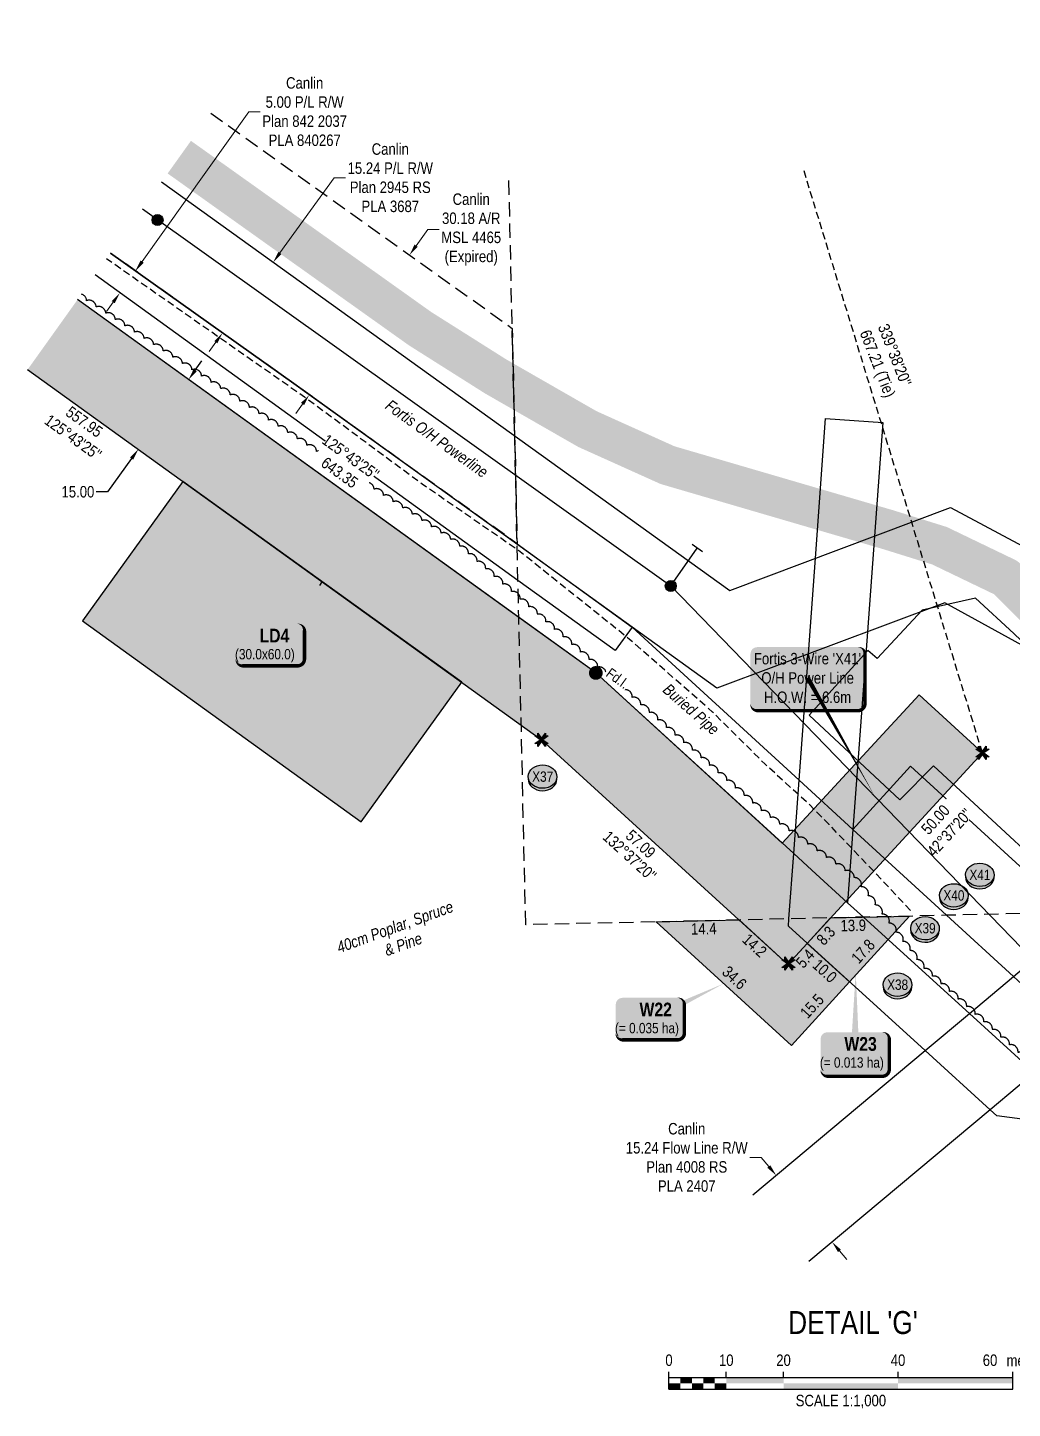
# Model space of a CAD drawing. Extents: x 616011 to 624727, y 5824635 to 5831187.
# Drawn here: x 622381 to 623241, y 5826162 to 5827367 of the extents above; entities that cross this region are included whole.
import ezdxf
from ezdxf.enums import TextEntityAlignment as Align

# ---------------------------------------------------------------- set-up
doc = ezdxf.new("R2010")
doc.units = 0
doc.header["$LTSCALE"] = 5
doc.header["$PDSIZE"] = 0.5
for name, pattern in [('0', [1, 1, 0]), ('foc-ACCESSROAD', [3.75, 2.5, -1.25]), ('foc-TIELINE', [1.875, 1.25, -0.625]), ('POWERLINE5', [7.799999999999997, 2.399999999999999, -0.6, 0.6, -0.6, 0.6, -0.6, 2.399999999999999]), ('UG_PIPE', [1.875, 1.25, -0.625])]:
    doc.linetypes.add(name, pattern=pattern)
doc.layers.get('Defpoints').update_dxf_attribs({"color": 9})
for name, color, linetype in [('AS-FENCE', 48, 'foc-FENCE'), ('AS-PIPE-UG', 44, 'UG_PIPE'), ('AS-POWER', 104, 'foc-POWER'), ('AS-POWER-EXISTING', 72, 'POWERLINE5'), ('AS-POWER-T', 104, 'Continuous'), ('AS-ROADS', 254, 'Continuous'), ('AS-SYMBOL', 7, 'Continuous'), ('C-RW', 13, 'Continuous'), ('C-WS', 13, 'foc-ACCESSROAD'), ('DETAIL-T', 7, 'Continuous'), ('L-BD', 7, 'Continuous'), ('L-MON', 1, 'Continuous'), ('L-TIE', 7, 'foc-TIELINE'), ('P-CROSSINGS', 250, 'Continuous'), ('P-PROPOSED', 10, 'Continuous'), ('P-PROPOSED-H', 21, 'Continuous'), ('P-TEMP-BLOCKS', 250, 'Continuous'), ('P-TEMP-H', 41, 'Continuous'), ('P-TEMP_WORKSPACE', 46, 'Continuous'), ('P-TXT', 4, 'Continuous'), ('P-WORKAREA', 113, 'Continuous'), ('P-WORKAREA-H', 111, 'Continuous'), ('T-BUSH', 110, '0'), ('T-BUSH-T', 110, 'Continuous')]:
    doc.layers.add(name, color=color, linetype=linetype)
doc.layers.add('C-RW-T', color=13, linetype='Continuous', lineweight=9)
doc.layers.add('C-WS-T', color=13, linetype='Continuous', lineweight=9)
doc.styles.add('100L', font='ARIALN.TTF', dxfattribs={"height": 11})
doc.styles.add('80', font='ARIALN.TTF', dxfattribs={"height": 10})
doc.styles.add('80CG', font='ARIALN.TTF', dxfattribs={"height": 10})
doc.styles.add('80L', font='ARIALN.TTF', dxfattribs={"height": 10})
doc.styles.add('80LS', font='ARIALNI.TTF', dxfattribs={"height": 10})
doc.styles.add('BOLD', font='ARIALNB.TTF')
doc.styles.add('Crossing', font='ARIALN.TTF', dxfattribs={"height": 10})
doc.styles.add('foc-LtypeFont', font='ARIALN.TTF', dxfattribs={"height": 7.349999999999999})
doc.linetypes.add('foc-FENCE', pattern='A,10,-1,["X",foc-LtypeFont,S=0.2,R=0,X=-0.625,Y=-0.75],-1.239999999999999', length=12.24)
doc.linetypes.add('foc-POWER', pattern='A,6,-1,["P",foc-LtypeFont,S=0.2,R=0,X=-0.625,Y=-0.75],-1.239999999999999,4', length=12.24)
doc.dimstyles.new('Compass 5 000', dxfattribs={"dimscale": 5, "dimtxt": 9, "dimasz": 2, "dimexe": 0.2, "dimexo": 0.0625, "dimgap": 0.5, "dimtad": 0, "dimtih": 1, "dimtoh": 1, "dimzin": 0, "dimdsep": 46, "dimtxsty": '80CG', "dimcen": 0.1, "dimse1": 1, "dimse2": 1, "dimclrd": 256, "dimclrt": 256, "dimaunit": 1, "dimadec": 4, "dimazin": 0, "dimtfac": 0.06, "dimtofl": 0, "dimtmove": 0, "dimatfit": 1, "dimfxl": 0.2, "dimtolj": 1, "dimtzin": 0, "dimlwd": -1, "dimarcsym": 0})

# ---------------------------------------------------------------- blocks, each defined once
blk = doc.blocks.new('*U82')
at = {"color": 0}
for p, q in [((-150.0000000000342, 0), (-150.0000000000342, 15.00000000000273)), ((-100.0000000000232, 10.00000000000182), (-100.0000000000232, 15.00000000000273)), ((-50.00000000001134, 10.00000000000182), (-50.00000000001134, 15.00000000000273)), ((50.00000000001134, 10.00000000000182), (50.00000000001134, 15.00000000000273)), ((150.2392182250246, -2.274e-13), (150.2392182250246, 15.0000000000025)), ((-150.0000000000342, 10.00000000000182), (150.2392182250246, 10.00000000000159)), ((-150.0000000000342, 0), (150.2392182250246, -2.274e-13))]:
    blk.add_line(p, q, dxfattribs=at)
for points in [[(-150.0000000000342, 5.000000000000909), (-140.0000000000233, 5.000000000000909), (-150.0000000000342, 0), (-140.0000000000233, 0)], [(-140.0000000000342, 10.00000000000091), (-130.0000000000232, 10.00000000000091), (-140.0000000000342, 5), (-130.0000000000232, 5)], [(-130.0000000000342, 5.000000000000909), (-120.0000000000233, 5.000000000000909), (-130.0000000000342, 0), (-120.0000000000233, 0)], [(-120.0000000000342, 10.00000000000091), (-110.0000000000233, 10.00000000000091), (-120.0000000000342, 5), (-110.0000000000233, 5)], [(-110.0000000000342, 5.000000000000909), (-100.0000000000232, 5.000000000000909), (-110.0000000000342, 0), (-100.0000000000232, 0)], [(-100.0000000000232, 10.00000000000182), (-50.00000000001134, 10.00000000000182), (-100.0000000000232, 5.000000000000909), (-50.00000000001134, 5.000000000000909)], [(-50.00000000001134, 5.000000000000909), (50.00000000001134, 5.000000000000909), (-50.00000000001134, 0), (50.00000000001134, 0)], [(50.00000000001134, 10.00000000000182), (150.2392182250246, 10.00000000000159), (50.00000000001134, 5.000000000000909), (150.2392182250246, 5.000000000000682)]]:
    blk.add_solid(points, dxfattribs=at)
at = {"color": 0, "style": '80'}
blk.add_text('metres', height=10.00000000000227, dxfattribs=at).set_placement((162.2392182250246, 20.0000000000025), align=Align.CENTER)
for s, insert, char_height, attachment_point in [('0', (-150.0000000000342, 30.21145975443656), 10, 2), ('10', (-100.0000000000232, 30.21145975443656), 10, 2), ('20', (-50.00000000001134, 30.21145975443656), 10, 2), ('40', (50.00000000001134, 30.21145975443656), 10, 2), ('60', (136.6959500629242, 30.21828103683765), 10, 3), ('SCALE 1:1,000', (0.1196091124951968, -5.000000000000114), 10.00000000000227, 2)]:
    blk.add_mtext(s, dxfattribs=dict(at, insert=insert, char_height=char_height, attachment_point=attachment_point))
blk = doc.blocks.new('*U94')
h = blk.add_hatch(color=191)
edge = h.paths.add_edge_path()
edge.add_line((-23.99999999999999, -18.16016063373536), (23.99999999999998, -18.16016063373536))
edge.add_arc((23.99999999999998, -12.16016063373536), 6, 270, 360)
edge.add_line((29.99999999999998, -12.16016063373536), (29.99999999999998, 12.5))
edge.add_arc((23.99999999999998, 12.5), 6, 0, 90)
edge.add_line((23.99999999999998, 18.5), (-23.99999999999998, 18.5))
edge.add_arc((-23.99999999999998, 12.5), 6, 90, 180)
edge.add_line((-29.99999999999998, 12.5), (-29.99999999999999, -12.16016063373536))
edge.add_arc((-23.99999999999999, -12.16016063373536), 6, 180, 270)
at = {"color": 250, "flags": 128}
blk.add_lwpolyline([(-23.99999999999999, -18.16016063373536, 3, 3, 0), (23.99999999999998, -18.16016063373536, 3, 3, 0.414213562373095), (29.99999999999998, -12.16016063373536, 3, 3, 0), (29.99999999999998, 12.5, 3, 0, 0.414213562373095), (23.99999999999998, 18.5, 0, 0, 0), (-23.99999999999998, 18.5, 0, 0, 0.414213562373095), (-29.99999999999998, 12.5, 0, 0, 0), (-29.99999999999999, -12.16016063373536, 0, 3, 0.414213562373095)], format="xyseb", close=True, dxfattribs=at)
at = {"flags": 128}
blk.add_lwpolyline([(15.55431502834055, 5.256087882419513, 0, 7.499999999999999, 0), (-3.398394867633905e-15, -3.944304526105059e-31, 0, 0, 0)], format="xyseb", dxfattribs=at)
at = {"color": 250}
for tag, p, height, style in [('TEMP_AREA_W1_001', (-9.212824010914055, 2.244292974654144), 12, 'BOLD'), ('ENTER_TEXT_001', (-30.65893587994544, -12.47010782646594), 9, '80')]:
    blk.add_attdef(tag, p, '', height=height, dxfattribs=dict(at, style=style))
blk = doc.blocks.new('*U95')
h = blk.add_hatch(color=111)
edge = h.paths.add_edge_path()
edge.add_line((-23.99999999999998, -20), (23.99999999999998, -20))
edge.add_arc((23.99999999999998, -14), 6, 270, 360)
edge.add_line((29.99999999999998, -14), (29.99999999999998, 12.5))
edge.add_arc((23.99999999999998, 12.5), 6, 0, 90)
edge.add_line((23.99999999999998, 18.5), (-23.99999999999998, 18.5))
edge.add_arc((-23.99999999999998, 12.5), 6, 90, 180)
edge.add_line((-29.99999999999998, 12.5), (-29.99999999999998, -14))
edge.add_arc((-23.99999999999998, -14), 6, 180, 270)
at = {"flags": 128}
blk.add_lwpolyline([(0.7038578376008289, 71.20154791523301, 0, 7.499999999999999, 0), (-3.398394867633905e-15, 0, 0, 0, 0)], format="xyseb", dxfattribs=at)
at = {"color": 250, "flags": 128}
blk.add_lwpolyline([(-23.99999999999998, -20, 3, 3, 0), (23.99999999999998, -20, 3, 3, 0.414213562373095), (29.99999999999998, -14, 3, 3, 0), (29.99999999999998, 12.5, 3, 0, 0.414213562373095), (23.99999999999998, 18.5, 0, 0, 0), (-23.99999999999998, 18.5, 0, 0, 0.414213562373095), (-29.99999999999998, 12.5, 0, 0, 0), (-29.99999999999998, -14, 0, 3, 0.414213562373095)], format="xyseb", close=True, dxfattribs=at)
at = {"color": 250}
for tag, p, height, style in [('TEMP_AREA_W1_001', (-9.212824010914055, 2.244292974654144), 12, 'BOLD'), ('ENTER_TEXT_001', (-30.65893587994544, -12.47010782646594), 9, '80')]:
    blk.add_attdef(tag, p, '', height=height, dxfattribs=dict(at, style=style))
blk = doc.blocks.new('*U96')
h = blk.add_hatch(color=191)
edge = h.paths.add_edge_path()
edge.add_line((-23.99999999999999, -18.23648824128487), (23.99999999999998, -18.23648824128487))
edge.add_arc((23.99999999999998, -12.23648824128487), 6, 270, 360)
edge.add_line((29.99999999999998, -12.23648824128487), (29.99999999999998, 12.5))
edge.add_arc((23.99999999999998, 12.5), 6, 0, 90)
edge.add_line((23.99999999999998, 18.5), (-23.99999999999998, 18.5))
edge.add_arc((-23.99999999999998, 12.5), 6, 90, 180)
edge.add_line((-29.99999999999998, 12.5), (-29.99999999999999, -12.23648824128487))
edge.add_arc((-23.99999999999999, -12.23648824128487), 6, 180, 270)
at = {"flags": 128}
blk.add_lwpolyline([(64.33050019226988, 30.87574561129671, 0, 7.5, 0), (-3.398394867633905e-15, 0, 0, 0, 0)], format="xyseb", dxfattribs=at)
at = {"color": 250, "flags": 128}
blk.add_lwpolyline([(-23.99999999999999, -18.23648824128487, 3, 3, 0), (23.99999999999998, -18.23648824128487, 3, 3, 0.414213562373095), (29.99999999999998, -12.23648824128487, 3, 3, 0), (29.99999999999998, 12.5, 3, 0, 0.414213562373095), (23.99999999999998, 18.5, 0, 0, 0), (-23.99999999999998, 18.5, 0, 0, 0.414213562373095), (-29.99999999999998, 12.5, 0, 0, 0), (-29.99999999999999, -12.23648824128487, 0, 3, 0.414213562373095)], format="xyseb", close=True, dxfattribs=at)
at = {"color": 250}
for tag, p, height, style in [('TEMP_AREA_W1_001', (-9.212824010914055, 2.244292974654144), 12, 'BOLD'), ('ENTER_TEXT_001', (-30.65893587994544, -12.47010782646594), 9, '80')]:
    blk.add_attdef(tag, p, '', height=height, dxfattribs=dict(at, style=style))
blk = doc.blocks.new('*D222')
at = {"layer": 'C-RW-T', "transparency": 16777216}
for p, q in [((623021.6148938555, 5826381.222342419), (623011.6148938551, 5826381.222342419)), ((623028.2844674112, 5826373.263197918), (623021.6148938555, 5826381.222342419)), ((623089.9227534565, 5826299.707067041), (623096.3455751026, 5826292.042384261))]:
    blk.add_line(p, q, dxfattribs=at)
for points in [[(623029.5619145413, 5826374.333668193), (623027.0070202812, 5826372.192727644), (623034.7072890569, 5826365.598515139)], [(623091.2002005866, 5826300.777537315), (623088.6453063264, 5826298.636596765), (623083.4999318109, 5826307.371749819)]]:
    blk.add_solid(points, dxfattribs=at)
at = {"layer": 'Defpoints', "color": 0, "transparency": 16777216}
for p in [(623083.4999318109, 5826307.371749819), (622938.31996552, 5826284.828233337), (622987.112608274, 5826226.601468017)]:
    blk.add_point(p, dxfattribs=at)
at = {"layer": 'C-RW-T', "transparency": 16777216, "insert": (622956.6148938555, 5826381.222342419), "char_height": 10, "attachment_point": 5, "style": '80CG'}
blk.add_mtext('\\A1;Canlin\\P15.24 Flow Line R/W\\PPlan 4008 RS\\PPLA 2407', dxfattribs=at)
blk = doc.blocks.new('*D224')
at = {"layer": 'C-RW-T', "transparency": 16777216}
for p, q in [((622601.5911327242, 5827170.6441424), (622648.7899948284, 5827236.29301896)), ((622648.7899948284, 5827236.29301896), (622658.7899948289, 5827236.29301896)), ((622545.6049950453, 5827092.773048106), (622539.7675147727, 5827084.653699359))]:
    blk.add_line(p, q, dxfattribs=at)
for points in [[(622600.2379079335, 5827171.617055779), (622602.9443575153, 5827169.671229022), (622595.7536524516, 5827162.524793655)], [(622544.2517702547, 5827093.745961484), (622546.9582198365, 5827091.800134727), (622551.4424753184, 5827100.892396852)]]:
    blk.add_solid(points, dxfattribs=at)
at = {"layer": 'Defpoints', "color": 0, "transparency": 16777216}
for p in [(622593.3091199971, 5827164.282312689), (622595.7536524516, 5827162.524793655), (622548.997942864, 5827102.649915887)]:
    blk.add_point(p, dxfattribs=at)
at = {"layer": 'C-RW-T', "transparency": 16777216, "insert": (622697.875942986, 5827236.29301896), "char_height": 10, "attachment_point": 5, "style": '80CG'}
blk.add_mtext('\\A1;Canlin\\P15.24 P/L R/W^JPlan 2945 RS\\PPLA 3687', dxfattribs=at)
blk = doc.blocks.new('*D249')
at = {"layer": 'C-RW-T', "transparency": 16777216}
for p, q in [((622481.2741358094, 5827163.137789442), (622574.4210404824, 5827293.980194191)), ((622574.4210404824, 5827293.980194191), (622584.4210404824, 5827293.980194191)), ((622456.0477424627, 5827127.702559681), (622450.2482289602, 5827119.556048579))]:
    blk.add_line(p, q, dxfattribs=at)
for points in [[(622479.9163839594, 5827164.104375025), (622482.6318876594, 5827162.171203858), (622475.4746223069, 5827154.99127834)], [(622454.6899906127, 5827128.669145264), (622457.4054943128, 5827126.735974097), (622461.8472559652, 5827135.849070783)]]:
    blk.add_solid(points, dxfattribs=at)
at = {"layer": 'Defpoints', "color": 0, "transparency": 16777216}
for p in [(622475.4746223069, 5827154.99127834), (622484.1744122924, 5827148.797884768), (622470.5470459512, 5827129.655677211)]:
    blk.add_point(p, dxfattribs=at)
at = {"layer": 'C-RW-T', "transparency": 16777216, "insert": (622623.1556925969, 5827293.980194191), "char_height": 10, "attachment_point": 5, "style": '80CG'}
blk.add_mtext('\\A1;Canlin\\P5.00 P/L R/W\\PPlan 842 2037\\PPLA 840267', dxfattribs=at)
blk = doc.blocks.new('*D278')
at = {"layer": 'C-WS-T', "transparency": 16777216}
for p, q in [((622720.4580324823, 5827177.013061811), (622730.575838583, 5827191.125162775)), ((622730.575838583, 5827191.125162775), (622740.5758385835, 5827191.125162776)), ((622621.3591242773, 5827038.792010322), (622615.532362184, 5827030.664966363))]:
    blk.add_line(p, q, dxfattribs=at)
for points in [[(622719.1035251562, 5827177.984188827), (622721.8125398089, 5827176.041934796), (622714.6312703895, 5827168.886017852)], [(622620.0046169511, 5827039.763137338), (622622.7136316039, 5827037.820883308), (622627.18588637, 5827046.919054282)]]:
    blk.add_solid(points, dxfattribs=at)
at = {"layer": 'Defpoints', "color": 0, "transparency": 16777216}
for p in [(622706.5160455201, 5827174.704306136), (622619.070661501, 5827052.737342565), (622627.18588637, 5827046.919054282)]:
    blk.add_point(p, dxfattribs=at)
at = {"layer": 'C-WS-T', "transparency": 16777216, "insert": (622768.5226325807, 5827191.125162775), "char_height": 10, "attachment_point": 5, "style": '80CG'}
blk.add_mtext('\\A1;Canlin\\P30.18 A/R\\PMSL 4465\\P(Expired)', dxfattribs=at)
blk = doc.blocks.new('*D140')
at = {"layer": 'Defpoints', "color": 0, "transparency": 16777216}
for p in [(622456.1492618229, 5827107.425897283), (622412.3133165371, 5827046.57024922), (622477.9370309068, 5826999.299738689)]:
    blk.add_point(p, dxfattribs=at)
at = {"layer": 'P-TXT', "transparency": 16777216}
for p, q in [((622527.6177688972, 5827068.269473161), (622533.4625616022, 5827076.383559569)), ((622472.0922382018, 5826991.185652281), (622451.1923946356, 5826962.171255162)), ((622451.1923946356, 5826962.171255162), (622441.1923946356, 5826962.171255162))]:
    blk.add_line(p, q, dxfattribs=at)
for points in [[(622526.2654211628, 5827069.243605278), (622528.9701166321, 5827067.295341043), (622521.7729761926, 5827060.155386752)], [(622470.7398904674, 5826992.159784399), (622473.4445859366, 5826990.211520164), (622477.9370309068, 5826999.299738689)]]:
    blk.add_solid(points, dxfattribs=at)
at = {"layer": 'P-TXT', "transparency": 16777216, "insert": (622425.254468305, 5826962.171255162), "char_height": 10, "attachment_point": 5, "style": '80CG'}
blk.add_mtext('\\A1;15.00', dxfattribs=at)
blk = doc.blocks.new('*U34')
h = blk.add_hatch(color=255)
edge = h.paths.add_edge_path()
edge.add_line((-43.99999999999999, -28.5), (43.99999999999999, -28.5))
edge.add_arc((43.99999999999999, -22.5), 6, 270, 360)
edge.add_line((49.99999999999999, -22.5), (49.99999999999999, 21))
edge.add_arc((43.99999999999999, 21), 6, 0, 90)
edge.add_line((43.99999999999999, 27), (-43.99999999999999, 27))
edge.add_arc((-43.99999999999999, 21), 6, 90, 180)
edge.add_line((-49.99999999999999, 21), (-49.99999999999999, -22.5))
edge.add_arc((-43.99999999999999, -22.5), 6, 180, 270)
at = {"color": 104, "flags": 128}
blk.add_lwpolyline([(-43.99999999999999, -28.5, 3, 3, 0), (43.99999999999999, -28.5, 3, 3, 0.414213562373095), (49.99999999999999, -22.5, 3, 3, 0), (49.99999999999999, 21, 3, 0, 0.414213562373095), (43.99999999999999, 27, 0, 0, 0), (-43.99999999999999, 27, 0, 0, 0.414213562373095), (-49.99999999999999, 21, 0, 0, 0), (-49.99999999999999, -22.5, 0, 3, 0.414213562373095)], format="xyseb", close=True, dxfattribs=at)
at = {"color": 104, "style": '80'}
blk.add_attdef('ENTER_TEXT_001', (-26.84515688949523, -4.918144611186903), '', height=10, dxfattribs=at)
blk = doc.blocks.new('*U62')
at = {"color": 72}
blk.add_line((0.9010972313826113, -0.6308912581377178), (-0.9010972313826113, 0.6308912581377178), dxfattribs=at)
at = {"layer": 'AS-SYMBOL', "color": 72, "flags": 128}
blk.add_lwpolyline([(-4.609000008790288, -6.582999992142483), (0, 0)], dxfattribs=at)
blk = doc.blocks.new('xing2')
h = blk.add_hatch(color=50)
h.dxf.hatch_style = 1
edge = h.paths.add_edge_path()
edge.add_ellipse((0, 0), major_axis=(-12.5, 0), ratio=0.8162973455633619, start_angle=0, end_angle=360)
h = blk.add_hatch(color=250)
h.dxf.hatch_style = 1
edge = h.paths.add_edge_path()
edge.add_ellipse((0, -2.047489049626165), major_axis=(-12.5, 0), ratio=0.8162973455633619, start_angle=0, end_angle=180)
edge.add_line((12.5, -2.047489049626165), (12.5, 0))
edge.add_ellipse((0, 0), major_axis=(-12.5, 0), ratio=0.8162973455633619, start_angle=0, end_angle=180, ccw=False)
edge.add_line((-12.5, 0), (-12.5, -2.047489049626165))
at = {"color": 250}
blk.add_ellipse((0, 0), major_axis=(-12.5, 0), ratio=0.8162973455633619, dxfattribs=at)
blk.add_ellipse((0, -2.047489049626165), major_axis=(-12.5, 0), ratio=0.8162973455633619, start_param=0, end_param=3.141592653589793, dxfattribs=at)
at = {"color": 250, "style": 'Crossing'}
blk.add_attdef('CROSSING', text='', height=9, dxfattribs=at).set_placement((0.08916442567715421, 0.0199513138486509), align=Align.MIDDLE_CENTER)
at = {"color": 250, "style": 'Crossing', "flags": 1}
for tag, p in [('OWNER', (0.08916442567715421, -12.49201765665748)), ('DESCRIPTION', (0.08916442567715421, -25.770021277247)), ('LOCATION', (0.08916442567715421, -39.30337514164421)), ('DWG_REF', (0.08916442567715421, -52.83672900604233))]:
    blk.add_attdef(tag, text='', height=9, dxfattribs=at).set_placement(p, align=Align.MIDDLE_CENTER)
blk = doc.blocks.new('TEMP')
h = blk.add_hatch(color=255)
h.dxf.hatch_style = 1
h.paths.add_polyline_path([(-5.274161e-10, 0.2514284397220763), (-0.6656854269836912, 1.152061669657268), (-0.6656854269836914, 0.6656854303339061), (-1.152061663105632, 0.6656854303339061), (-0.2514284404497629, 5.273253e-10), (-1.152061661774314, -0.665685419564579), (-0.6656854224511335, -0.6656854195645793), (-0.6656854224511335, -1.152061655686338), (-5.273251e-10, -0.2514284436956587), (0.6656854183820542, -1.152061663420681), (0.6656854183820542, -0.6656854208922597), (1.152061656810019, -0.6656854053035205), (0.2514284429676993, 5.273253e-10), (1.152061671303363, 0.6656854258011663), (0.6656854287749412, 0.6656854258011663), (0.6656854131859291, 1.15206166422904)])
h.paths.add_polyline_path([(0.5656854229146121, 0.8485281473411305), (0.5656854319800914, 0.5656854258011663), (0.8485281444547581, 0.5656854258011663), (0.0831890339399251, 0), (0.8485281399220186, -0.5656854150320215), (0.5656854183820542, -0.5656854240973189), (0.5656854183820542, -0.8485281365719859), (0, -0.08318903609469999), (-0.5656854224511337, -0.8485281320390644), (-0.5656854224511337, -0.5656854195645792), (-0.8485281349258001, -0.5656854195645794), (-0.0831890328488955, 0), (-0.8485281394583584, 0.5656854303339058), (-0.5656854269836913, 0.5656854303339061), (-0.5656854269836913, 0.8485281428085727), (0, 0.0831890306941206)], flags=16)
h = blk.add_hatch(color=1)
h.dxf.hatch_style = 1
h.paths.add_polyline_path([(0, 0.0831890306941205), (-0.5656854269836911, 0.8485281428085727), (-0.5656854269836912, 0.5656854303339061), (-0.8485281394583578, 0.5656854303339061), (-0.0831890328488953, -1e-16), (-0.8485281349258001, -0.5656854195645793), (-0.5656854224511337, -0.5656854195645793), (-0.5656854224511337, -0.848528132039064), (0, -0.08318903609469999), (0.5656854183820542, -0.8485281365719856), (0.5656854183820542, -0.5656854240973191), (0.8485281399220184, -0.5656854150320213), (0.0831890339399251, -1e-16), (0.8485281444547581, 0.5656854258011663), (0.5656854319800914, 0.5656854258011663), (0.5656854229146121, 0.8485281473411308)])
at = {"color": 1}
for p, q in [((-0.0831890328488953, 0), (0.0831890339399252, 0)), ((0, 0.0831890306941205), (0, -0.08318903609469999))]:
    blk.add_line(p, q, dxfattribs=at)
at = {"color": 255, "flags": 128}
blk.add_lwpolyline([(-0.251428440449763, 5.27325e-10), (-1.152061663105632, 0.6656854303339061), (-0.6656854269836914, 0.6656854303339061), (-0.6656854269836914, 1.152061669657268), (-5.274159999999999e-10, 0.2514284397220763), (0.6656854131859291, 1.15206166422904), (0.6656854287749412, 0.6656854258011663), (1.152061671303363, 0.6656854258011663), (0.2514284429676991, 5.27325e-10), (1.152061656810019, -0.6656854053035204), (0.6656854183820542, -0.6656854208922596), (0.6656854183820542, -1.152061663420681), (-5.27325e-10, -0.2514284436956586), (-0.6656854224511335, -1.152061655686338), (-0.6656854224511335, -0.6656854195645793), (-1.152061661774314, -0.6656854195645793)], close=True, dxfattribs=at)
at = {"color": 1, "flags": 128}
blk.add_lwpolyline([(-0.0831890328488953, 0), (-0.8485281394583578, 0.5656854303339061), (-0.5656854269836913, 0.5656854303339061), (-0.5656854269836913, 0.8485281428085727), (0, 0.0831890306941205), (0.5656854229146121, 0.8485281473411305), (0.5656854319800914, 0.5656854258011663), (0.8485281444547581, 0.5656854258011663), (0.0831890339399252, 0), (0.8485281399220184, -0.5656854150320214), (0.5656854183820542, -0.5656854240973189), (0.5656854183820542, -0.8485281365719856), (0, -0.08318903609469999), (-0.5656854224511335, -0.848528132039064), (-0.5656854224511335, -0.5656854195645792), (-0.8485281349258001, -0.5656854195645792)], close=True, dxfattribs=at)
blk = doc.blocks.new('POWERPOLE')
h = blk.add_hatch(color=255)
edge = h.paths.add_edge_path()
edge.add_arc((0, 0), 0.9600000000000002, 0, 360)
at = {"linetype": 'Continuous'}
for p, q in [((0.678822509938982, -0.678822509938982), (-0.678822509938982, 0.678822509938982)), ((-0.678822509938982, -0.678822509938982), (0.678822509938982, 0.678822509938982))]:
    blk.add_line(p, q, dxfattribs=at)
blk.add_circle((0, 0), 0.9600000000000002, dxfattribs=at)
blk = doc.blocks.new('fdia')
at = {"color": 255, "const_width": 1}
blk.add_lwpolyline([(-0.5, 0, 1), (0.5, 0, 1)], format="xyb", close=True, dxfattribs=at)
blk = doc.blocks.new('Fdiaa')
blk.add_blockref('fdia', (0, 0))
blk = doc.blocks.new('fdib')
at = {"color": 1, "const_width": 1.6}
blk.add_lwpolyline([(-0.3999999999996362, 0, 0.9999999999999998), (0.3999999999996362, 0, 1)], format="xyb", close=True, dxfattribs=at)
at = {"color": 1}
blk.add_circle((0, 0), 0.8, dxfattribs=at)
blk = doc.blocks.new('Fdibb')
blk.add_blockref('fdib', (0, 0))
blk = doc.blocks.new('fdicc')
for name in ['Fdibb', 'Fdiaa']:
    blk.add_blockref(name, (0, 0))
blk = doc.blocks.new('FDI')
blk.add_blockref('fdicc', (0, 0))

msp = doc.modelspace()

# ---------------------------------------------------------------- hatches: boundary and pattern name
at = {"layer": 'AS-ROADS'}
h = msp.add_hatch(color=256, dxfattribs=at)
h.dxf.hatch_style = 1
edge = h.paths.add_edge_path()
edge.add_line((622523.897254138, 5827268.528890363), (622503.5595436842, 5827240.044177409))
edge.add_line((622503.5595436842, 5827240.044177402), (622713.5599553289, 5827090.437820403))
edge.add_arc((622723.7139113584, 5827104.690790634), 17.49999952099065, 234.533554899783, 237.7072375323083)
edge.add_line((622714.3646140922, 5827089.89752784), (622780.4646140926, 5827048.122527836))
edge.add_arc((622789.8139121569, 5827062.915791842), 17.50000097867012, 237.7072374576645, 240.1557458696346)
edge.add_line((622781.1051406619, 5827047.736617514), (622861.1251406622, 5827001.826617515))
edge.add_arc((622869.8339116479, 5827017.00579096), 17.49999995951232, 240.155745877179, 245.7538895782732)
edge.add_line((622862.6474149374, 5827001.049467335), (622932.687414937, 5826969.504467336))
edge.add_arc((622939.8739115902, 5826985.460790945), 17.49999992154025, 245.7538897279699, 253.6931189860085)
edge.add_line((622934.9602270321, 5826968.664788405), (623126.8444850508, 5826912.528888097))
edge.add_line((623126.8444850508, 5826912.528888097), (623170.77327495, 5826898.816899372))
edge.add_line((623170.77327495, 5826898.816899372), (623224.7303707062, 5826872.851389198))
edge.add_line((623224.7303707062, 5826872.851389198), (623275.2699884332, 5826822.330852022))
edge.add_line((623275.2699884332, 5826822.330852022), (623614.011354645, 5826445.30992808))
edge.add_line((623614.011354645, 5826445.309928088), (623640.0464686619, 5826468.701653937))
edge.add_line((623640.0464686619, 5826468.701653929), (623300.9914686622, 5826846.07165393))
edge.add_arc((623287.9739122797, 5826834.375791573), 17.4999991558169, 41.93869086555864, 45.01081780581989)
edge.add_line((623300.3459437749, 5826846.752495785), (623247.3709437756, 5826899.707495784))
edge.add_arc((623234.9989116569, 5826887.33079102), 17.49999999252675, 45.01081765760956, 64.30197128811677)
edge.add_line((623242.5874030949, 5826903.099899981), (623184.7974030955, 5826930.909899978))
edge.add_arc((623177.2089116808, 5826915.140791179), 17.49999983641293, 64.30197112674142, 72.66470175415562)
edge.add_line((623182.4232644414, 5826931.845895767), (623137.123264441, 5826945.985895766))
edge.add_arc((623131.9089093971, 5826929.280782664), 17.50000863618789, 72.66470291562587, 73.69311942199091)
edge.add_line((623136.8225962743, 5826946.076793605), (622945.9531366264, 5827001.915813802))
edge.add_line((622945.9531366264, 5827001.915813809), (622877.8005436913, 5827032.610753046))
edge.add_line((622877.8005436913, 5827032.610753039), (622798.8470694826, 5827077.908853525))
edge.add_line((622798.8470694826, 5827077.908853525), (622733.4730223755, 5827119.225053495))
edge.add_line((622733.4730223755, 5827119.225053502), (622523.897254138, 5827268.528890363))
at = {"layer": 'P-PROPOSED-H'}
h = msp.add_hatch(color=256, dxfattribs=at)
h.dxf.hatch_style = 1
h.paths.add_polyline_path([(622381.347525815, 5827068.875733617), (622829.9064535804, 5826745.766782472), (623044.7969984224, 5826549.680952681), (623214.7149578609, 5826734.323538588), (623159.5487980448, 5826785.09207119), (623039.9336844042, 5826655.600686988), (622877.2639116545, 5826804.085791012), (622424.9286920521, 5827129.914905815)])
at = {"layer": 'P-TEMP-H'}
h = msp.add_hatch(color=256, dxfattribs=at)
h.dxf.hatch_style = 1
h.paths.add_polyline_path([(622429.1788331877, 5826849.55787244), (622672.6014254243, 5826674.214091289), (622760.2733160002, 5826795.925387403), (622516.850723764, 5826971.269168554)])
h = msp.add_hatch(color=256, dxfattribs=at)
h.dxf.hatch_style = 1
h.paths.add_polyline_path([(623002.2499959749, 5826588.504737533), (623044.7969984227, 5826549.680952678), (623061.7481557041, 5826568.101050972), (623098.6019003299, 5826534.460704474), (623048.0228388762, 5826479.04986387), (622929.8659102261, 5826586.867075732)])
at = {"layer": 'P-WORKAREA-H'}
h = msp.add_hatch(color=256, dxfattribs=at)
h.dxf.hatch_style = 1
h.paths.add_polyline_path([(623061.748155705, 5826568.101050972), (623082.1885325216, 5826590.312735039), (623151.0049416808, 5826591.869768386), (623098.6019003318, 5826534.460704474)])

# ---------------------------------------------------------------- linework, layer by layer
at = {"flags": 128}
msp.add_lwpolyline([(622636.2739116538, 5826880.420791013), (622638.5620198816, 5826883.597277975)], dxfattribs=at)
at = {"layer": 'AS-FENCE', "flags": 128}
msp.add_lwpolyline([(623063.5639116538, 5826767.34579101), (623142.5839116534, 5826693.350791005), (623172.0489116537, 5826722.955791013), (623317.2089116538, 5826588.475791013), (623332.3739116534, 5826583.035791004), (623346.4189116533, 5826583.425791012), (623412.0389116539, 5826651.160791004), (623325.618911654, 5826735.285791008), (623318.6089116537, 5826749.185791006), (623314.1689116538, 5826753.635791013), (623303.533911654, 5826778.850791005), (623280.8539116534, 5826801.575791011), (623242.0739116536, 5826838.440791013), (623208.5439116538, 5826869.480791012), (623162.1839116539, 5826858.950791007), (623122.9539116535, 5826816.83079101), (623114.5789116535, 5826823.775791006), (623063.5989116544, 5826767.305791015)], dxfattribs=at)
at = {"layer": 'AS-PIPE-UG', "flags": 128}
msp.add_lwpolyline([(623151.8439116527, 5826596.750791011), (623121.7039116526, 5826629.030791005), (623080.8139116529, 5826671.830791002), (623063.6239116525, 5826689.245791001), (623025.0639116529, 5826724.395791011), (622979.2339116537, 5826769.950791007), (622906.7439116526, 5826833.430791004), (622809.7389116522, 5826911.025791017), (622725.7739116529, 5826968.850791005), (622623.0789116526, 5827044.780791016), (622450.3059667068, 5827165.457961934)], dxfattribs=at)
at = {"layer": 'AS-POWER', "flags": 128}
msp.add_lwpolyline([(622481.5616634266, 5827209.234253836), (622942.7239116526, 5826880.010791009), (623293.8089116525, 5826517.765791016), (623411.5189116525, 5826562.085791009)], dxfattribs=at)
at = {"layer": 'C-RW'}
for points in [[(622498.2586029773, 5827232.61975395), (622994.1570667506, 5826876.089003755), (623186.9348580807, 5826948.59015649), (623388.2952481944, 5826840.786075046), (623432.8803653826, 5826817.298568772), (623497.166372041, 5826783.429787943), (623526.2784494672, 5826748.659039957), (623592.6776523681, 5826669.358841518), (623640.7657284609, 5826611.932669951), (623759.2436987769, 5826470.438358078), (623789.4757412636, 5826434.653263356)], [(622453.8330503401, 5827170.397945964), (622613.594366743, 5827056.663624601), (622808.5672653422, 5826916.875935441), (622908.8748684858, 5826843.978813859), (622894.0116213846, 5826823.693370191), (622809.2992985796, 5826884.896301256), (622440.3312719057, 5827151.487543843)], [(623732.9261021327, 5826383.339108111), (623689.1700617971, 5826435.347003976), (623582.1169396073, 5826563.12517315), (623533.9778620189, 5826620.581717161), (623525.7213518124, 5826630.439095376), (623500.8367497183, 5826660.116478158), (623451.7923199476, 5826718.455444967), (623447.9472612988, 5826723.048892101), (623412.1124770271, 5826741.950131739), (623269.8563530112, 5826816.983979618), (623181.8392049677, 5826865.29571498), (622982.9476558401, 5826790.714574864), (622908.8748684858, 5826843.978813859), (622613.594366743, 5827056.663624601), (622453.8330503401, 5827170.397945964)], [(622453.8330503401, 5827170.397945964), (622613.594366743, 5827056.663624601), (622808.5672653422, 5826916.875935441), (622908.8748684858, 5826843.978813859), (623054.7141854239, 5826710.519803287), (623101.6791399538, 5826667.543375002), (623183.3703383419, 5826592.602464953), (623241.6743444249, 5826539.120205408), (623272.0513328209, 5826511.25882045), (623319.4953806761, 5826505.135050213), (623487.6706062381, 5826483.211539699), (623489.6838331001, 5826483.168457976), (623531.4158220624, 5826477.994156769), (623546.4040458959, 5826476.137034489), (623676.8008162848, 5826332.410018619)], [(623639.9682433946, 5826298.987482373), (623521.8009224262, 5826429.2156734), (623268.6232481024, 5826462.48341812), (623249.3274650264, 5826465.005425034), (623203.2695726685, 5826506.909190251), (623110.8936163194, 5826590.961717391), (623097.013436822, 5826603.591102758), (623065.9016629762, 5826631.897346308), (623050.0266157694, 5826646.387850834), (622877.2639116545, 5826804.085791012), (622810.0303122771, 5826852.51530602), (622424.9292525515, 5827129.915690834)], [(623602.9502641103, 5826265.396705043), (623497.0986316989, 5826382.048174502), (623227.2819283099, 5826417.483816383), (623221.3455619223, 5826422.883105291), (623164.612175856, 5826474.505312955), (623045.393237482, 5826582.982353868), (623045.8679699681, 5826589.491577229), (623050.0266157694, 5826646.387850812), (623054.7141854239, 5826710.519803287), (623062.7700753605, 5826820.73688698), (623068.8698577739, 5826904.185549391), (623077.7874486491, 5827026.206407381), (623127.6359778161, 5827022.557503497), (623120.4021738784, 5826923.565168155), (623114.3021966077, 5826840.119483022), (623101.6859422538, 5826667.539540479), (623097.0135237046, 5826603.587601995), (623110.8936163194, 5826590.96171738), (623203.2695726685, 5826506.909190251), (623249.3253322418, 5826465.005372109), (623268.6210284021, 5826462.486865954), (623521.7987896099, 5826429.215620445), (623639.967531658, 5826298.986836528)], [(623014.357546168, 5826348.562580231), (623164.612175856, 5826474.505312955), (623203.2695726685, 5826506.909190251), (623241.6743444249, 5826539.120205386), (623299.5365543773, 5826587.649103908), (623308.8264417711, 5826595.440075481), (623376.1946532566, 5826651.945660075), (623430.6366965652, 5826697.794794628), (623453.2996476011, 5826716.661003737), (623502.3440028543, 5826658.325037577), (623495.9759444569, 5826653.150589066), (623441.4266614814, 5826607.384718111), (623427.7812595123, 5826595.942069193), (623404.7818936731, 5826576.649776896), (623397.5420785493, 5826570.586077025), (623319.4953806733, 5826505.135050228), (623268.6210284021, 5826462.486865954), (623221.3455619223, 5826422.883105291), (623063.1583929446, 5826290.326024646)], [(623241.6743444249, 5826539.120205386), (623183.3703383419, 5826592.602464968), (623101.6859422538, 5826667.539540479), (623151.9335873688, 5826722.815424068), (623291.4554870443, 5826595.048350779)]]:
    msp.add_lwpolyline(points, dxfattribs=at)
at = {"layer": 'C-WS', "flags": 128}
for points in [[(622541.1881367364, 5827292.746258811), (622804.3213260223, 5827104.872622075), (622806.4320902808, 5827011.661384067), (622808.5672653422, 5826916.875935441), (622613.594366743, 5827056.663624601), (622453.8330503401, 5827170.397945964)], [(623667.0839680847, 5826323.59277655), (623531.4158220624, 5826477.994156769), (623511.1635563152, 5826501.044432672), (623456.6849653248, 5826563.047134532), (623427.7812595123, 5826595.942069193), (623425.8952930241, 5826598.092079209), (623386.711225881, 5826597.20568317), (623308.8264417711, 5826595.440075481), (623291.4554870443, 5826595.048350779), (623183.3703383419, 5826592.602464968), (623110.8936163194, 5826590.96171738), (623045.8679699681, 5826589.491577229), (622816.1001796534, 5826584.29317032), (622810.0303122771, 5826852.51530602), (622809.2992985796, 5826884.896301256), (622808.5672653422, 5826916.875935441), (622806.4320902776, 5827011.661384044), (622804.3213260223, 5827104.872622075), (622802.30263615, 5827194.089299565), (622801.3330322548, 5827236.9783361)]]:
    msp.add_lwpolyline(points, dxfattribs=at)
at = {"layer": 'L-TIE'}
msp.add_line((623214.7149578609, 5826734.323538588), (623058.8064769575, 5827242.808788101), dxfattribs=at)
at = {"layer": 'P-CROSSINGS', "color": 104, "flags": 128}
msp.add_lwpolyline([(623121.0321628926, 5826696.034624353, 0, 3.998488279999991, 0), (623062.1806311731, 5826799.676359273, 1.999244139999996, 1.999244139999996, 0)], format="xyseb", dxfattribs=at)
at = {"layer": 'P-PROPOSED', "flags": 128}
msp.add_lwpolyline([(622381.347525815, 5827068.875733617), (622829.9064535804, 5826745.766782472), (623044.7969984224, 5826549.680952681), (623214.7149578609, 5826734.323538588), (623159.5487980448, 5826785.09207119), (623039.9336844042, 5826655.600686988), (622877.2639116545, 5826804.085791012), (622424.9286920521, 5827129.914905815)], dxfattribs=at)
at = {"layer": 'P-TEMP_WORKSPACE', "flags": 128}
for points in [[(622429.1788331877, 5826849.55787244), (622672.6014254243, 5826674.214091289), (622760.2733160002, 5826795.925387403), (622516.850723764, 5826971.269168554)], [(623002.2499959749, 5826588.504737533), (623044.7969984227, 5826549.680952678), (623061.7481557041, 5826568.101050972), (623098.6019003299, 5826534.460704474), (623048.0228388762, 5826479.04986387), (622929.8659102261, 5826586.867075732), (623002.2499959749, 5826588.504737533)]]:
    msp.add_lwpolyline(points, close=True, dxfattribs=at)
msp.add_lwpolyline([(623002.2499959749, 5826588.504737533), (623044.7969984227, 5826549.680952678), (623061.7481557041, 5826568.101050972)], dxfattribs=at)
at = {"layer": 'P-WORKAREA', "flags": 128}
msp.add_lwpolyline([(623061.748155705, 5826568.101050972), (623082.1885325216, 5826590.312735039), (623151.0049416808, 5826591.869768386), (623098.6019003318, 5826534.460704474)], close=True, dxfattribs=at)
at = {"layer": 'T-BUSH', "flags": 128}
msp.add_lwpolyline([(623401.3054890401, 5826474.797687656, 0.5205670499729939), (623392.4118112148, 5826470.225763036, 0.52056705), (623383.5181333899, 5826465.653838415, 0.52056705), (623375.4757368496, 5826460.359277789, 0.52056705), (623372.4087085328, 5826450.841224559, 0.52056705), (623369.3416802165, 5826441.323171328, 0.52056705), (623364.5915271807, 5826434.445253706, 0.52056705), (623354.6682759448, 5826435.681815439, 0.52056705), (623344.7450247088, 5826436.918377162, 0.52056705), (623334.8217734728, 5826438.154938895, 0.52056705), (623324.8985222369, 5826439.391500618, 0.52056705), (623314.9752710009, 5826440.628062352, 0.52056705), (623305.0520197649, 5826441.864624075, 0.52056705), (623295.1287685288, 5826443.101185807, 0.52056705), (623285.2055172928, 5826444.337747531, 0.52056705), (623275.5901956857, 5826446.252993148, 0.52056705), (623268.1245033715, 5826452.906070502, 0.52056705), (623260.6588110575, 5826459.559147854, 0.52056705), (623253.1931187434, 5826466.212225208, 0.52056705), (623245.7274264292, 5826472.865302562, 0.52056705), (623238.2617341151, 5826479.518379915, 0.52056705), (623230.796041801, 5826486.171457268, 0.52056705), (623223.3303494869, 5826492.824534622, 0.52056705), (623215.8646571727, 5826499.477611975, 0.52056705), (623208.3989648586, 5826506.130689329, 0.52056705), (623200.9332725445, 5826512.783766682, 0.52056705), (623193.4675802303, 5826519.436844036, 0.52056705), (623186.0018879162, 5826526.089921389, 0.52056705), (623178.5361956022, 5826532.742998742, 0.52056705), (623171.0705032881, 5826539.396076096, 0.52056705), (623163.6048109739, 5826546.049153449, 0.52056705), (623157.4657879206, 5826553.932753627, 0.52056705), (623151.3920984847, 5826561.876952552, 0.52056705), (623145.3184090486, 5826569.821151483, 0.52056705), (623139.2447196126, 5826577.765350413, 0.52056705), (623133.1710301767, 5826585.709549347, 0.52056705), (623127.0973407407, 5826593.653748272, 0.52056705), (623121.0236513047, 5826601.597947202, 0.52056705), (623114.9499618687, 5826609.542146131, 0.52056705), (623108.8762724327, 5826617.486345066, 0.52056705), (623102.8025829967, 5826625.430543991, 0.52056705), (623094.8469091227, 5826631.427756307, 0.52056705), (623086.7011284248, 5826637.228295659, 0.52056705), (623078.555347727, 5826643.028835019, 0.52056705), (623070.4095670293, 5826648.829374371, 0.52056705), (623062.2637863315, 5826654.629913728, 0.52056705), (623054.1180056337, 5826660.430453083, 0.52056705), (623045.9722249359, 5826666.23099244, 0.52056705), (623037.8264442382, 5826672.031531801, 0.52056705), (623029.6806635404, 5826677.832071153, 0.52056705), (623021.7278941772, 5826683.876589675, 0.52056705), (623014.2084073718, 5826690.468806156, 0.52056705), (623006.6889205662, 5826697.06102264, 0.52056705), (622999.1694337608, 5826703.653239125, 0.52056705), (622991.6499469554, 5826710.245455611, 0.52056705), (622984.1304601498, 5826716.837672095, 0.52056705), (622976.610973345, 5826723.42988858, 0.52056705), (622969.0914865389, 5826730.022105069, 0.52056705), (622961.5719997335, 5826736.614321554, 0.52056705), (622954.0525129279, 5826743.206538038, 0.52056705), (622946.5330261225, 5826749.798754519, 0.52056705), (622939.0135393171, 5826756.390971004, 0.52056705), (622931.4940525115, 5826762.983187488, 0.52056705), (622923.9745657061, 5826769.575403973, 0.52056705), (622916.4550789006, 5826776.167620458, 0.52056705), (622908.9355920951, 5826782.759836943, 0.52056705), (622901.4161052896, 5826789.352053433, 0.52056705), (622893.8966184842, 5826795.944269917, 0.52056705), (622886.3771316793, 5826802.536486397, 0.52056705), (622878.8576448732, 5826809.128702882, 0.52056705), (622871.3381580678, 5826815.720919367, 0.52056705), (622863.8186712622, 5826822.313135851, 0.52056705), (622856.2991844568, 5826828.905352336, 0.52056705), (622848.7796976513, 5826835.497568822, 0.52056705), (622841.2602108459, 5826842.08978531, 0.52056705), (622833.7407240404, 5826848.682001796, 0.52056705), (622826.2212372349, 5826855.274218275, 0.52056705), (622818.7017504295, 5826861.86643476, 0.52056705), (622811.1822636239, 5826868.458651245, 0.52056705), (622803.6627768185, 5826875.05086773, 0.52056705), (622796.143290013, 5826881.643084215, 0.52056705), (622788.6238032081, 5826888.235300699, 0.52056705), (622781.1043164021, 5826894.827517189, 0.52056705), (622773.5848295966, 5826901.419733673, 0.52056705), (622766.0653427911, 5826908.011950154, 0.52056705), (622758.5458559856, 5826914.604166639, 0.52056705), (622750.6144169534, 5826920.654534109, 0.52056705), (622742.2514434023, 5826926.137295582, 0.52056705), (622733.8884698511, 5826931.620057057, 0.52056705), (622725.5254963, 5826937.102818531, 0.52056705), (622717.1625227488, 5826942.585580005, 0.52056705), (622708.7995491977, 5826948.06834148, 0.52056705), (622700.4365756466, 5826953.551102954, 0.52056705), (622692.0736020955, 5826959.033864433, 0.52056705), (622683.7106285443, 5826964.516625903, 0.52056705), (622675.3476549932, 5826969.999387377, 0.52056705), (622666.984681442, 5826975.482148855, 0.52056705), (622658.621707891, 5826980.964910325, 0.52056705), (622650.2587343398, 5826986.447671799, 0.52056705), (622641.8957607887, 5826991.930433278, 0.52056705), (622633.5327872375, 5826997.413194748, 0.52056705), (622625.1698136864, 5827002.895956222, 0.52056705), (622616.8068401353, 5827008.378717701, 0.52056705), (622608.4438665842, 5827013.861479171, 0.52056705), (622600.0808930331, 5827019.344240644, 0.52056705), (622591.7179194819, 5827024.827002123, 0.52056705), (622583.3549459308, 5827030.309763593, 0.52056705), (622574.9919723796, 5827035.792525067, 0.52056705), (622566.6289988285, 5827041.275286546, 0.52056705), (622558.2660252774, 5827046.758048016, 0.52056705), (622549.9030517263, 5827052.24080949, 0.52056705), (622541.5400781751, 5827057.723570969, 0.52056705), (622533.177104624, 5827063.206332438, 0.52056705), (622524.8141310728, 5827068.689093912, 0.52056705), (622516.4511575218, 5827074.171855391, 0.52056705), (622508.0881839707, 5827079.654616861, 0.52056705), (622499.7252104195, 5827085.137378335, 0.52056705), (622491.3622368684, 5827090.620139809, 0.52056705), (622482.9992633178, 5827096.102901284, 0.52056705), (622474.6362897661, 5827101.585662758, 0.52056705), (622466.2733162156, 5827107.068424231, 0.52056705), (622457.9103426639, 5827112.551185706, 0.52056705), (622449.5473691127, 5827118.033947185, 0.52056705), (622441.1843955616, 5827123.516708654, 0.52056705), (622432.8214220104, 5827128.999470129, 0.328933073873519), (622428.343153618, 5827134.697152949, 0.328933073873519)], format="xyb", dxfattribs=at)

# ---------------------------------------------------------------- block references
at = {"layer": 'AS-POWER-EXISTING', "xscale": 4.998110349999989, "yscale": 4.998110349999989, "zscale": 4.998110349999989}
for p in [(622494.7289116525, 5827199.380791007), (622494.7289116539, 5827199.380791007), (622942.7239116526, 5826880.010791009), (622942.723911654, 5826880.010791009)]:
    msp.add_blockref('POWERPOLE', p, dxfattribs=at)
at = {"layer": 'AS-POWER-T'}
ref = msp.add_blockref('*U34', (623062.1806311731, 5826799.676359273), dxfattribs=dict(at, xscale=0.99962207, yscale=0.99962207, zscale=0.99962207))
ref.add_attrib('ENTER_TEXT_001', "Fortis 3-Wire 'X41'", (623015.2440792028, 5826811.580680763), dxfattribs={"layer": '0', "color": 104, "height": 9.9962207, "style": '80'})
ref.add_attrib('ENTER_TEXT_002', 'O/H Power Line', (623021.7252577671, 5826794.743026614), dxfattribs={"layer": '0', "color": 104, "height": 9.9962207, "style": '80'})
ref.add_attrib('ENTER_TEXT_003', 'H.O.W. = 6.6m', (623024.0811201491, 5826777.905372466), dxfattribs={"layer": '0', "color": 104, "height": 9.9962207, "style": '80'})
at = {"layer": 'AS-SYMBOL', "xscale": 4.998110349999989, "yscale": 4.998110349999989, "zscale": 4.998110349999989}
msp.add_blockref('*U62', (622965.7689116525, 5826912.925791016), dxfattribs=at)
at = {"layer": 'DETAIL-T', "xscale": 0.99962207, "yscale": 0.99962207, "zscale": 0.99962207}
msp.add_blockref('*U82', (623091.0661857411, 5826179.056663898), dxfattribs=at)
at = {"layer": 'L-MON', "xscale": 4.998110349999997, "yscale": 4.998110349999997, "zscale": 4.998110349999997}
msp.add_blockref('TEMP', (622829.9064535807, 5826745.766782469), dxfattribs=at)
at = {"layer": 'L-MON', "color": 2, "xscale": 4.998110349999997, "yscale": 4.998110349999997, "zscale": 4.998110349999997}
for p in [(623214.7149578612, 5826734.323538588), (623045.4865158706, 5826550.436339202)]:
    msp.add_blockref('TEMP', p, dxfattribs=at)
at = {"layer": 'P-CROSSINGS', "xscale": 0.9996220699999999, "yscale": 0.9996220699999999, "zscale": 0.9996220699999999, "rotation": 359.2038893249749}
for p, values in [((622830.8014206402, 5826713.594472101), {'CROSSING': 'X37'}), ((623212.4281688617, 5826627.887968572), {'CROSSING': 'X41'}), ((623189.7187512789, 5826609.975981232), {'CROSSING': 'X40'}), ((623164.5891642751, 5826581.320152752), {'CROSSING': 'X39'}), ((623140.5957512863, 5826532.010827394), {'CROSSING': 'X38'})]:
    msp.add_blockref('xing2', p, dxfattribs=at).add_auto_attribs(values)
at = {"layer": 'P-TEMP-BLOCKS'}
for name, p, values in [('*U94', (622592.9952607381, 5826828.458335268), {'TEMP_AREA_W1_001': 'LD4', 'ENTER_TEXT_001': '(30.0x60.0)'}), ('*U96', (622924.6138743594, 5826502.082724192), {'TEMP_AREA_W1_001': 'W22', 'ENTER_TEXT_001': '(= 0.035 ha)'})]:
    msp.add_blockref(name, p, dxfattribs=at).add_auto_attribs(values)
at = {"layer": 'P-TEMP-BLOCKS', "xscale": 0.99962207, "yscale": 0.99962207, "zscale": 0.99962207}
msp.add_blockref('*U95', (623103.4282722578, 5826472.056646499), dxfattribs=at).add_auto_attribs({'TEMP_AREA_W1_001': 'W23', 'ENTER_TEXT_001': '(= 0.013 ha)'})

# ---------------------------------------------------------------- texts
at = {"layer": 'AS-PIPE-UG', "insert": (622941.2976279466, 5826795.864928717), "char_height": 9.999999999999957, "attachment_point": 1, "rotation": 318.79114041487753, "style": '80L'}
msp.add_mtext_dynamic_manual_height_columns('\\pi0.29898;{\\fArial Narrow|b0|i1|c0|p34;Buried Pipe}', width=59.0358799454296, gutter_width=49.99999999999991, heights=[0], dxfattribs=at)
at = {"layer": 'DETAIL-T', "color": 3, "insert": (623101.7214779118, 5826236.982493773), "char_height": 19.99244139999995, "width": 223.7734211632635, "attachment_point": 5, "style": '80CG'}
msp.add_mtext("DETAIL 'G'", dxfattribs=at)
at = {"layer": 'L-BD', "color": 2, "style": '80L'}
for s, p in [("132°37'20''", (622906.8300603204, 5826644.320924942)), ('57.09', (622916.432503871, 5826654.842432441))]:
    msp.add_text(s, height=9.99622069999999, rotation=317.6149000000036, dxfattribs=at).set_placement(p, align=Align.MIDDLE)
at = {"layer": 'L-BD', "color": 2, "char_height": 9.99622069999999, "attachment_point": 2, "style": '80L'}
for s, insert, width, rotation in [("339°38'20''\\P 667.21 (Tie)", (623142.8902241524, 5827083.442515901), 64.33215797371206, 291.3246), ("557.95\\P125°43'25''", (622433.7410402237, 5827027.355818394), 52.03344793109943, 324.2757)]:
    msp.add_mtext(s, dxfattribs=dict(at, insert=insert, width=width, rotation=rotation))
at = {"layer": 'P-TEMP_WORKSPACE', "char_height": 9.999999999999973, "width": 22.5829467939972, "attachment_point": 2, "style": '80LS'}
for s, insert, rotation in [('{\\fArial Narrow|b0|i0|c0|p34;14.4}', (622971.3679474791, 5826585.861891134), 1.2960736123092471), ('{\\fArial Narrow|b0|i0|c0|p34;14.2}', (623019.2076181881, 5826569.978835725), 317.610145031496), ('{\\fArial Narrow|b0|i0|c0|p34;5.4}', (623056.3188248195, 5826558.240277842), 47.61014502036352), ('{\\fArial Narrow|b0|i0|c0|p34;34.6}', (623001.648455963, 5826541.783135319), 317.610145031496), ('{\\fArial Narrow|b0|i0|c0|p34;10.0}', (623080.4992372341, 5826547.739563339), 317.610145031496), ('{\\fArial Narrow|b0|i0|c0|p34;15.5}', (623062.2814732044, 5826516.717094954), 47.61014502036352)]:
    msp.add_mtext(s, dxfattribs=dict(at, insert=insert, rotation=rotation))
at = {"layer": 'P-WORKAREA', "char_height": 9.999999999999973, "width": 22.5829467939972, "attachment_point": 2, "style": '80LS'}
for s, insert, rotation in [('{\\fArial Narrow|b0|i0|c0|p34;8.3}', (623074.3393505721, 5826578.215812657), 47.61014502036352), ('{\\fArial Narrow|b0|i0|c0|p34;13.9}', (623101.8540511362, 5826588.7149469), 1.2977556424106633), ('{\\fArial Narrow|b0|i0|c0|p34;17.8}', (623106.8342681946, 5826564.526741347), 47.61014502036352)]:
    msp.add_mtext(s, dxfattribs=dict(at, insert=insert, rotation=rotation))
at = {"layer": 'T-BUSH-T', "insert": (622700.2767370638, 5826587.14459657), "char_height": 9.999999999999973, "width": 106.7916780354704, "attachment_point": 2, "rotation": 20.000000000000004, "style": '80LS'}
msp.add_mtext('40cm Poplar, Spruce\\P & Pine', dxfattribs=at)

# ---------------------------------------------------------------- dimensions: what is measured, and where the dimension line sits
at = {"layer": 'C-RW-T', "color": 5}
dim = msp.add_linear_dim(base=(622475.4746223069, 5827154.99127834), p1=(622470.5470459512, 5827129.655677211), p2=(622484.1744122931, 5827148.797884768), angle=54.55287905255687, text='Canlin\\P5.00 P/L R/W\\PPlan 842 2037\\PPLA 840267', dimstyle='Compass 5 000', dxfattribs=at)
dim.commit()
dim.dimension.update_dxf_attribs({"geometry": '*D249', "text_midpoint": (622623.1556925969, 5827293.980194191), "dimtype": 161})
at = {"layer": 'C-RW-T'}
dim = msp.add_linear_dim(base=(622595.7536524516, 5827162.524793655), p1=(622548.9979428638, 5827102.649915887), p2=(622593.309119997, 5827164.282312689), angle=54.28540696355433, text='Canlin\\P15.24 P/L R/W^JPlan 2945 RS\\PPLA 3687', dimstyle='Compass 5 000', override={"dimtxt": 10}, dxfattribs=at)
dim.commit()
dim.dimension.update_dxf_attribs({"geometry": '*D224', "text_midpoint": (622697.875942986, 5827236.29301896), "dimtype": 161})
dim = msp.add_linear_dim(base=(623083.4999318109, 5826307.371749819), p1=(622938.3199655197, 5826284.828233337), p2=(622987.1126082733, 5826226.601468017), angle=309.9622060299055, text='Canlin\\P15.24 Flow Line R/W\\PPlan 4008 RS\\PPLA 2407', dimstyle='Compass 5 000', dxfattribs=at)
dim.commit()
dim.dimension.update_dxf_attribs({"geometry": '*D222', "text_midpoint": (622956.6148938555, 5826381.222342419), "dimtype": 161})
at = {"layer": 'C-WS-T'}
dim = msp.add_linear_dim(base=(622627.18588637, 5827046.919054282), p1=(622706.5160455201, 5827174.704306135), p2=(622619.0706615008, 5827052.737342564), angle=234.36100606921042, text='Canlin\\P30.18 A/R\\PMSL 4465\\P(Expired)', dimstyle='Compass 5 000', override={"dimtxt": 10}, dxfattribs=at)
dim.commit()
dim.dimension.update_dxf_attribs({"geometry": '*D278', "text_midpoint": (622768.5226325807, 5827191.125162775), "dimtype": 161})
at = {"layer": 'P-TXT'}
dim = msp.add_linear_dim(base=(622477.9370309068, 5826999.299738689), p1=(622456.1492618232, 5827107.425897283), p2=(622412.3133165368, 5827046.57024922), angle=234.2337886274699, text='15.00', dimstyle='Compass 5 000', dxfattribs=at)
dim.commit()
dim.dimension.update_dxf_attribs({"geometry": '*D140', "text_midpoint": (622425.254468305, 5826962.171255162), "dimtype": 161})

# ---------------------------------------------------------------- next in the draw order: texts
at = {"layer": 'L-BD', "color": 2, "char_height": 9.99622069999999, "attachment_point": 2, "style": '80L', "bg_fill": 3, "box_fill_scale": 1, "bg_fill_color": 256, "bg_fill_transparency": 0}
for s, insert, width, rotation in [("125°43'25'' 643.35", (622666.3123037796, 5826996.616565573), 52.03344793109946, 324.27569999999366), ("50.00 42°37'20''", (623169.983241108, 5826679.486399697), 44.70281071406158, 47.61489999407194)]:
    msp.add_mtext(s, dxfattribs=dict(at, insert=insert, width=width, rotation=rotation))
at = {"layer": 'L-MON', "insert": (622890.6614886076, 5826809.110897308), "char_height": 8.99659862999999, "attachment_point": 1, "rotation": 323.9927545878314, "style": '100L', "bg_fill": 3, "box_fill_scale": 1.15, "bg_fill_color": 256, "bg_fill_true_color": 256, "bg_fill_transparency": 0}
msp.add_mtext_dynamic_manual_height_columns('Fd.I.', width=19.83216093357829, gutter_width=54.99999999999996, heights=[0], dxfattribs=at)

# ---------------------------------------------------------------- next in the draw order: block references
at = {"layer": 'L-MON', "xscale": 4.998110349999997, "yscale": 4.998110349999997, "zscale": 4.998110349999997}
msp.add_blockref('FDI', (622877.2639116545, 5826804.085791009), dxfattribs=at)

# ---------------------------------------------------------------- next in the draw order: texts
at = {"layer": 'AS-POWER-T', "insert": (622698.2626862617, 5827043.562370398), "char_height": 9.999999999999957, "attachment_point": 1, "rotation": 324.4769804367026, "style": '80L'}
msp.add_mtext_dynamic_manual_height_columns('\\pi0.23421;{\\fArial Narrow|b0|i1|c0|p34;Fortis O/H Powerline}', width=105.3047143202698, gutter_width=49.99999999999991, heights=[0], dxfattribs=at)

doc.saveas('drawing.dxf')
